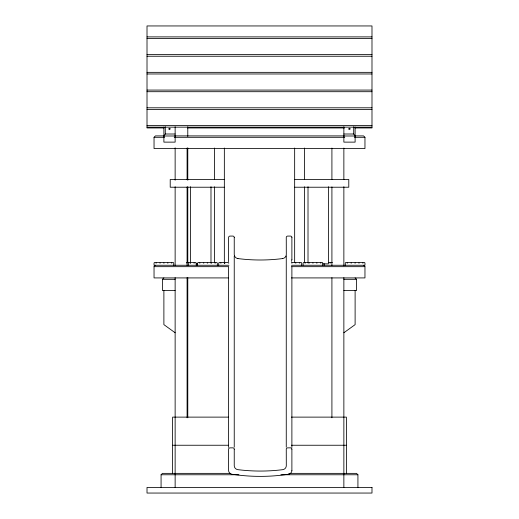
<?xml version="1.0" encoding="UTF-8"?>
<svg xmlns="http://www.w3.org/2000/svg" width="519" height="519" viewBox="0 0 519 519"><rect width="100%" height="100%" fill="white"/><g stroke="black" fill="none" stroke-linecap="round" stroke-linejoin="round"><path stroke-width="0.78" d="M165.289 126.746L165.289 134.006L163.887 135.991L175.137 135.991M354.646 135.9L363.553 135.9L364.961 137.308L364.961 148.557L154.039 148.557L154.039 137.308L155.447 135.9L164.354 135.9M228.386 277.918L154.039 277.918L154.039 266.669L155.447 265.261M175.137 290.569L162.479 290.569L162.479 279.319L163.887 277.918M161.072 487.425L161.072 474.768L162.479 473.367L230.838 473.367M343.863 332.757L355.113 324.635L355.113 290.569M147.013 36.894L371.987 36.894M147.013 38.523L371.987 38.523M147.013 54.625L371.987 54.625M147.013 56.247L371.987 56.247M147.013 72.349L371.987 72.349M147.013 73.977L371.987 73.977M147.013 90.072L371.987 90.072M147.013 91.701L371.987 91.701M147.013 107.803L371.987 107.803M147.013 109.431L371.987 109.431M147.013 125.527L371.987 125.527M147.013 127.155L371.987 127.155M164.004 127.953L147.013 127.953L147.013 25.95L371.987 25.95L371.987 127.953L354.996 127.953M187.476 127.953L344.473 127.953M165.289 134.006L175.137 134.006M343.863 134.006L353.711 134.006L355.113 135.991L343.863 135.991M174.884 135.9L344.116 135.9M154.039 137.308L164.549 137.308M174.248 137.308L344.752 137.308M354.451 137.308L364.961 137.308M224.344 179.49L170.213 179.49L170.213 187.223L224.344 187.223M294.656 179.49L348.787 179.49L348.787 187.223L294.656 187.223M224.416 262.452L221.113 262.452L221.113 263.01L220.549 263.01L220.549 262.452L219.284 262.452L218.726 263.01L218.726 265.261M328.553 262.452L329.876 262.452L329.876 263.01L330.441 263.01L330.441 262.452L332.42 262.452M224.416 263.01L224.98 263.01L224.98 262.452L228.282 262.452L228.282 263.01L228.847 263.01M196.091 263.853L197.661 263.853M322.909 263.853L328.397 263.853L328.397 186.723M228.957 265.261L154.039 265.261L154.039 263.01L154.604 262.452L155.869 262.452L155.869 263.01L156.433 263.01L156.433 262.452L159.735 262.452L159.735 263.01L160.3 263.01L160.3 262.452L163.602 262.452L163.602 263.01L164.166 263.01L164.166 262.452L167.468 262.452L167.468 263.01L168.033 263.01L168.033 262.452L171.335 262.452L171.335 263.01L171.899 263.01L171.899 262.452L173.164 262.452L173.729 263.01L173.729 265.261M291.444 265.261L364.961 265.261L364.961 263.01L364.396 262.452L363.131 262.452L363.131 263.01L362.567 263.01L362.567 262.452L359.265 262.452L359.265 263.01L358.7 263.01L358.7 262.452L355.398 262.452L355.398 263.01L354.834 263.01L354.834 262.452L351.532 262.452L351.532 263.01L350.967 263.01L350.967 262.452L347.665 262.452L347.665 263.01L347.101 263.01L347.101 262.452L345.836 262.452L345.271 263.01L345.271 265.261M154.039 266.669L228.386 266.669M291.418 266.669L364.961 266.669L364.961 277.918L291.418 277.918M162.479 279.319L175.137 279.319M343.863 279.319L356.521 279.319L356.521 290.569L343.863 290.569M228.418 417.12L172.6 417.12L172.6 473.367M291.393 417.12L346.4 417.12L346.4 473.367M172.6 445.244L228.418 445.244M291.393 445.244L346.4 445.244M289.777 473.367L356.521 473.367L357.928 474.768L357.928 487.425M161.072 474.768L238.915 474.768M280.896 474.768L357.928 474.768M175.137 332.757L163.887 324.635L163.887 290.569M363.553 265.261L364.961 266.669M355.113 277.918L356.521 279.319M355.113 127.019L355.113 142.128L343.863 142.128L343.863 126.746M353.711 126.746L353.711 134.006M343.863 148.051L343.863 179.639M343.863 186.723L343.863 265.78M343.863 277.646L343.863 487.425M331.913 148.051L331.913 179.639M331.913 186.924L331.913 265.494M331.913 277.646L331.913 417.769M324.18 263.762L324.18 265.261M322.773 265.261L322.773 263.01L322.215 262.452L320.95 262.452L320.95 263.01L320.385 263.01L320.385 262.452L317.083 262.452L317.083 263.01L316.519 263.01L316.519 262.452L313.21 262.452L313.21 263.01L312.652 263.01L312.652 262.452L309.343 262.452L309.343 263.01L308.786 263.01L308.786 262.452L305.477 262.452L305.477 263.01L304.919 263.01L304.919 262.452L303.654 262.452L303.09 263.01L303.09 265.261M308.014 186.723L308.014 263.049M304.497 148.019L304.497 179.535M304.497 186.808L304.497 262.77M301.682 265.261L301.682 263.01L301.124 262.452L299.852 262.452L299.852 263.01L299.294 263.01L299.294 262.452L295.986 262.452L295.986 263.01L295.428 263.01L295.428 262.452L292.119 262.452L292.119 263.01L291.561 263.01L291.561 262.452M294.656 148.019L294.656 262.77M291.886 237.443L291.886 259.279M291.886 266.857L291.886 447.43M291.886 449.175L291.886 470.376M288.999 473.36L288.999 474.152A181.28 175.98 0 0 1 260.921 476.377L256.224 476.332A181.28 175.98 0 0 1 232.849 474.353A4.282 4.158 0 0 1 229.846 473.192A4.035 3.918 0 0 1 228.607 470.376L228.613 449.175A1.388 1.343 0 0 1 230.021 447.865L232.83 447.852A1.388 1.343 0 0 1 234.251 449.175M286.261 256.036L286.261 447.164M234.238 237.443L234.238 254.511A4.139 4.139 0 0 0 237.91 258.54M234.238 256.036L234.238 447.164M234.238 449.175L234.238 465.751A4.139 4.022 0 0 0 237.91 469.656A175.545 170.414 0 0 0 282.596 469.689A4.139 4.022 0 0 0 286.3 465.751L286.261 449.175A1.388 1.343 0 0 1 287.669 447.865L290.484 447.852A1.388 1.343 0 0 1 291.905 449.175M228.613 261.66L228.613 237.443A1.388 1.388 0 0 1 230.021 236.087L232.83 236.074A1.388 1.388 0 0 1 234.251 237.443M228.613 266.857L228.613 447.43M224.344 148.019L224.344 263.581M217.318 265.261L217.318 263.01L216.754 262.452L215.489 262.452L215.489 263.01L214.924 263.01L214.924 262.452L211.622 262.452L211.622 263.01L211.058 263.01L211.058 262.452L207.756 262.452L207.756 263.01L207.191 263.01L207.191 262.452L203.889 262.452L203.889 263.01L203.325 263.01L203.325 262.452L200.023 262.452L200.023 263.01L199.458 263.01L199.458 262.452L198.193 262.452L197.629 263.01L197.629 265.261M214.503 148.019L214.503 179.535M214.503 186.808L214.503 262.77M210.986 186.723L210.986 263.049M196.227 265.261L196.227 263.01L195.663 262.452L194.398 262.452L194.398 263.01L193.834 263.01L193.834 262.452L190.531 262.452L190.531 263.01L189.967 263.01L189.967 262.452L186.665 262.452L186.665 263.01M190.603 186.723L190.603 263.049M188.319 262.452L188.319 265.261M187.787 126.74L187.787 136.465M187.787 147.811L187.787 180.236M187.787 186.717L187.787 262.906M187.787 277.496L187.787 417.717M187.087 148.051L187.087 179.639M187.087 186.924L187.087 265.494M187.087 277.646L187.087 417.769M175.137 126.74L175.137 142.128L163.887 142.128L163.887 127.019M175.137 147.811L175.137 180.236M175.137 186.717L175.137 265.494M175.137 277.646L175.137 487.425M291.912 470.376A4.113 3.99 0 0 1 288.992 474.132M282.596 258.572A175.545 175.545 0 0 1 237.903 258.572M282.596 258.54A4.139 4.139 0 0 0 286.3 254.511L286.261 237.443A1.388 1.388 0 0 1 287.669 236.087L290.484 236.074A1.388 1.388 0 0 1 291.905 237.443M291.912 259.279A4.113 4.113 0 0 1 291.328 261.323M371.987 487.425L147.013 487.425L147.013 493.05L371.987 493.05L371.987 487.425M348.995 129.153A0.701 0.493 0 0 0 350.169 128.933A0.701 0.493 0 0 0 349.306 128.329A0.701 0.493 0 0 0 348.995 129.153M169.155 129.231A0.701 0.493 0 0 0 170.213 128.803A0.701 0.493 0 0 0 169.155 128.381A0.701 0.493 0 0 0 169.155 129.231"/></g></svg>
